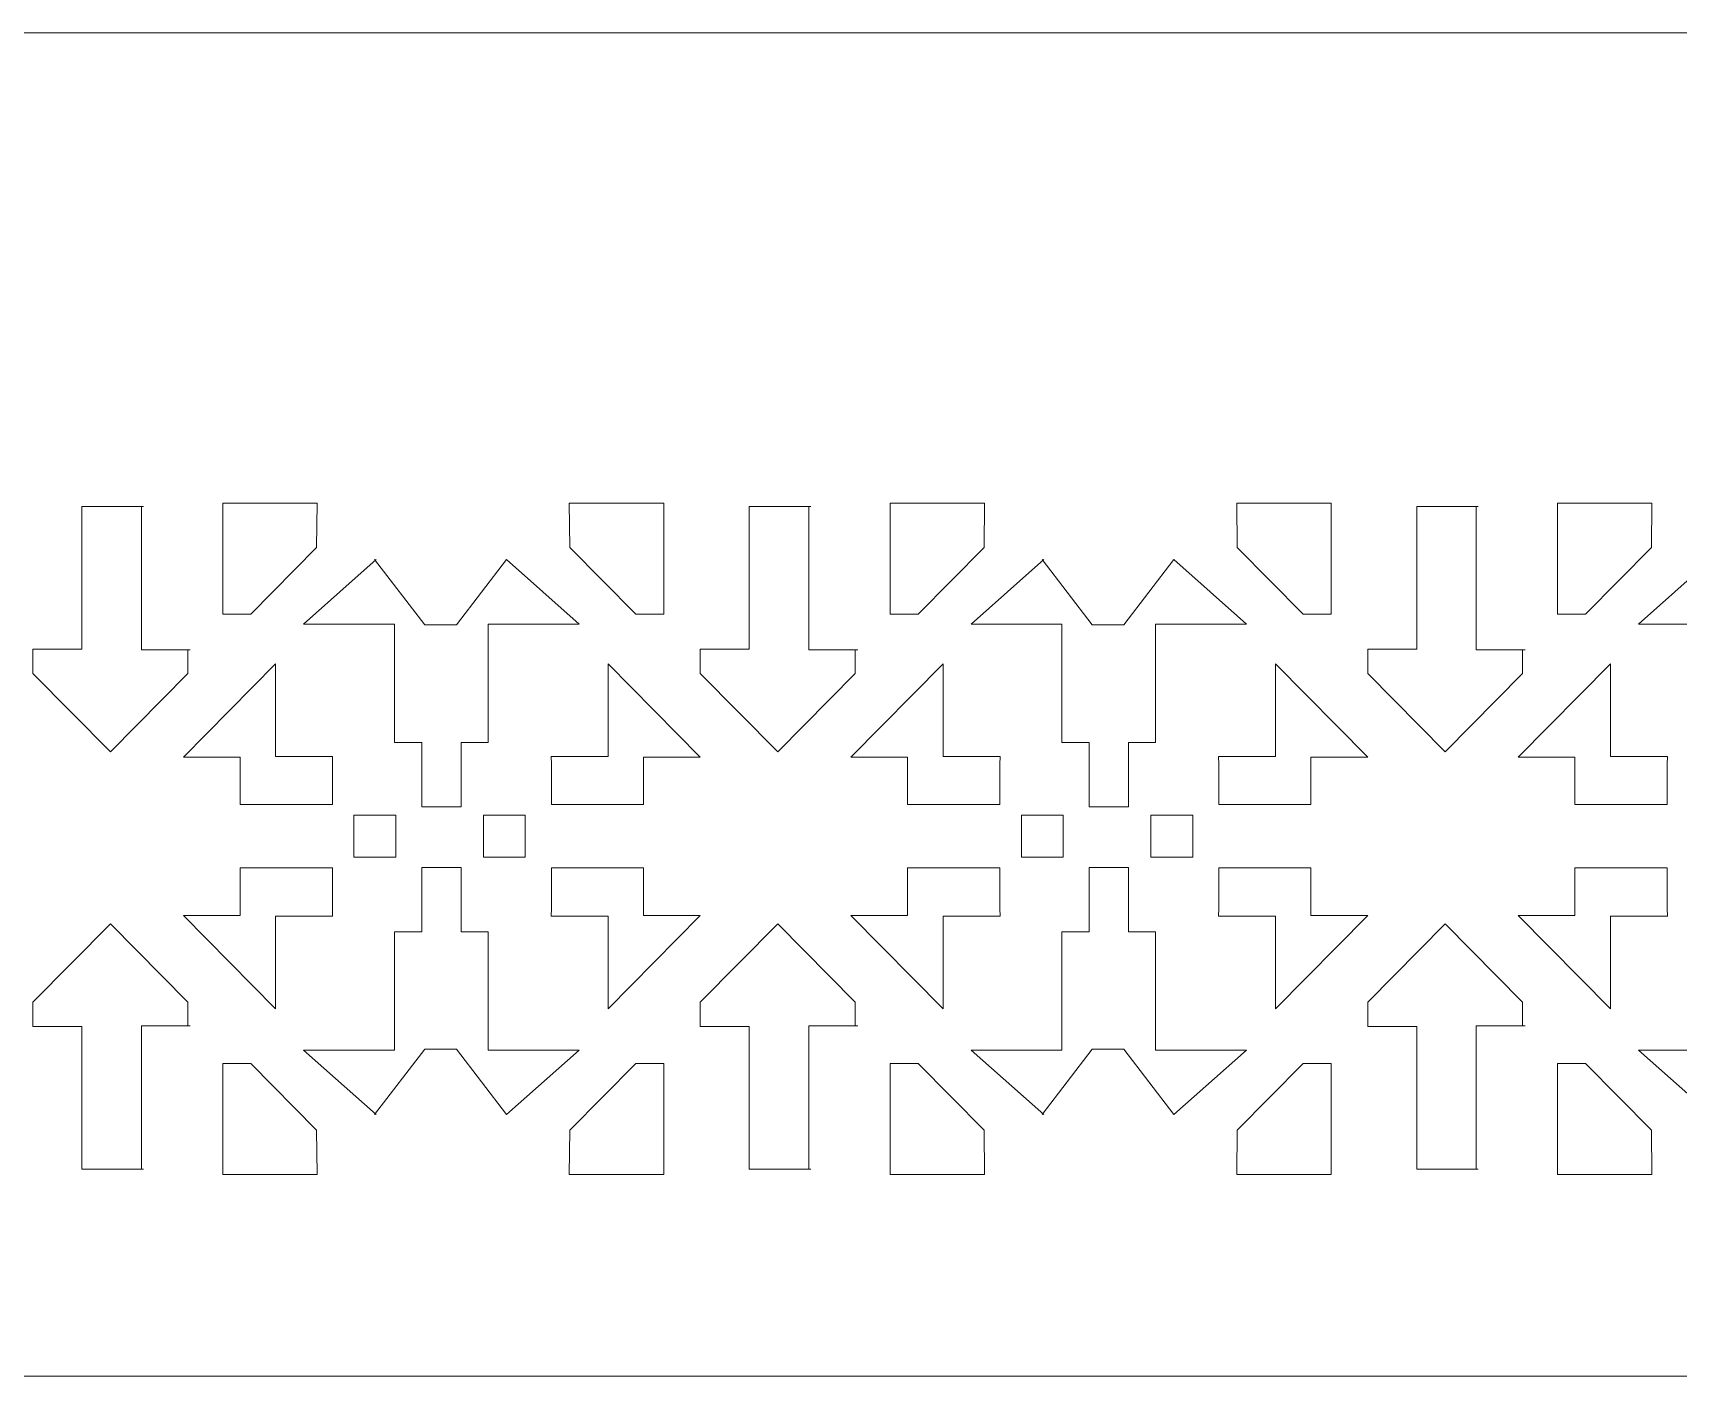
# Model space of a CAD drawing. Header units: millimetres. Extents: x -2078 to 426, y -513 to 2125.
# Drawn here: x -1075.5 to -830.5, y 1924.8 to 2124.8 of the extents above; entities that cross this region are included whole.
import ezdxf

# ---------------------------------------------------------------- set-up
doc = ezdxf.new("R2010")
doc.units = ezdxf.units.MM
doc.header["$MEASUREMENT"] = 0
doc.layers.add('Katman 1', color=7, linetype='Continuous')

msp = doc.modelspace()

# ---------------------------------------------------------------- linework, layer by layer
at = {"layer": 'Katman 1', "color": 250, "lineweight": 20}
msp.add_lwpolyline([(-1117.7285, 1924.8347), (82.2715, 1924.8347), (82.2715, 2124.8347), (-1117.7285, 2124.8347), (-1117.7285, 1924.8347)], close=True, dxfattribs=at)
for points, knots in [([(-1059.0554, 2054.333), (-1059.0554, 2054.333), (-1068.2067, 2054.333), (-1068.2067, 2054.333), (-1068.2067, 2054.333), (-1068.2067, 2033.0753), (-1068.2067, 2033.0753), (-1068.2067, 2033.0753), (-1075.5076, 2033.0753), (-1075.5076, 2033.0753), (-1075.5076, 2033.0753), (-1075.5076, 2029.4342), (-1075.5076, 2029.4342), (-1075.5076, 2029.4342), (-1063.9714, 2017.7718), (-1063.9714, 2017.7718), (-1063.9714, 2017.7718), (-1052.4356, 2029.4342), (-1052.4356, 2029.4342), (-1052.4356, 2029.4342), (-1052.4356, 2032.9769), (-1052.4356, 2032.9769)], [0, 0, 0, 0, 0.14285714, 0.14285714, 0.14285714, 0.28571429, 0.28571429, 0.28571429, 0.42857143, 0.42857143, 0.42857143, 0.57142857, 0.57142857, 0.57142857, 0.71428571, 0.71428571, 0.71428571, 0.85714286, 0.85714286, 0.85714286, 1, 1, 1, 1]), ([(-1059.343, 2054.333), (-1059.343, 2054.333), (-1059.343, 2032.9769), (-1059.343, 2032.9769), (-1059.343, 2032.9769), (-1052.0713, 2032.9769), (-1052.0713, 2032.9769)], [0, 0, 0, 0, 0.5, 0.5, 0.5, 1, 1, 1, 1]), ([(-1033.2575, 2048.2251), (-1033.2575, 2048.2251), (-1033.1839, 2054.8347), (-1033.1839, 2054.8347), (-1033.1839, 2054.8347), (-1047.2387, 2054.8347), (-1047.2387, 2054.8347), (-1047.2387, 2054.8347), (-1047.2387, 2038.2991), (-1047.2387, 2038.2991), (-1047.2387, 2038.2991), (-1043.0761, 2038.2991), (-1043.0761, 2038.2991), (-1043.0761, 2038.2991), (-1033.2575, 2048.2251), (-1033.2575, 2048.2251)], [0, 0, 0, 0, 0.2, 0.2, 0.2, 0.4, 0.4, 0.4, 0.6, 0.6, 0.6, 0.8, 0.8, 0.8, 1, 1, 1, 1]), ([(-995.5634, 2048.2251), (-995.5634, 2048.2251), (-995.637, 2054.8347), (-995.637, 2054.8347), (-995.637, 2054.8347), (-981.5822, 2054.8347), (-981.5822, 2054.8347), (-981.5822, 2054.8347), (-981.5822, 2038.2991), (-981.5822, 2038.2991), (-981.5822, 2038.2991), (-985.7448, 2038.2991), (-985.7448, 2038.2991), (-985.7448, 2038.2991), (-995.5634, 2048.2251), (-995.5634, 2048.2251)], [0, 0, 0, 0, 0.2, 0.2, 0.2, 0.4, 0.4, 0.4, 0.6, 0.6, 0.6, 0.8, 0.8, 0.8, 1, 1, 1, 1]), ([(-959.6786, 2054.333), (-959.6786, 2054.333), (-968.8299, 2054.333), (-968.8299, 2054.333), (-968.8299, 2054.333), (-968.8299, 2033.0753), (-968.8299, 2033.0753), (-968.8299, 2033.0753), (-976.1308, 2033.0753), (-976.1308, 2033.0753), (-976.1308, 2033.0753), (-976.1308, 2029.4342), (-976.1308, 2029.4342), (-976.1308, 2029.4342), (-964.5946, 2017.7718), (-964.5946, 2017.7718), (-964.5946, 2017.7718), (-953.0588, 2029.4342), (-953.0588, 2029.4342), (-953.0588, 2029.4342), (-953.0588, 2032.9769), (-953.0588, 2032.9769)], [0, 0, 0, 0, 0.14285714, 0.14285714, 0.14285714, 0.28571429, 0.28571429, 0.28571429, 0.42857143, 0.42857143, 0.42857143, 0.57142857, 0.57142857, 0.57142857, 0.71428571, 0.71428571, 0.71428571, 0.85714286, 0.85714286, 0.85714286, 1, 1, 1, 1]), ([(-959.9663, 2054.333), (-959.9663, 2054.333), (-959.9663, 2032.9769), (-959.9663, 2032.9769), (-959.9663, 2032.9769), (-952.6945, 2032.9769), (-952.6945, 2032.9769)], [0, 0, 0, 0, 0.5, 0.5, 0.5, 1, 1, 1, 1]), ([(-933.8807, 2048.2251), (-933.8807, 2048.2251), (-933.8071, 2054.8347), (-933.8071, 2054.8347), (-933.8071, 2054.8347), (-947.8619, 2054.8347), (-947.8619, 2054.8347), (-947.8619, 2054.8347), (-947.8619, 2038.2991), (-947.8619, 2038.2991), (-947.8619, 2038.2991), (-943.6993, 2038.2991), (-943.6993, 2038.2991), (-943.6993, 2038.2991), (-933.8807, 2048.2251), (-933.8807, 2048.2251)], [0, 0, 0, 0, 0.2, 0.2, 0.2, 0.4, 0.4, 0.4, 0.6, 0.6, 0.6, 0.8, 0.8, 0.8, 1, 1, 1, 1]), ([(-896.1866, 2048.2251), (-896.1866, 2048.2251), (-896.2603, 2054.8347), (-896.2603, 2054.8347), (-896.2603, 2054.8347), (-882.2054, 2054.8347), (-882.2054, 2054.8347), (-882.2054, 2054.8347), (-882.2054, 2038.2991), (-882.2054, 2038.2991), (-882.2054, 2038.2991), (-886.3681, 2038.2991), (-886.3681, 2038.2991), (-886.3681, 2038.2991), (-896.1866, 2048.2251), (-896.1866, 2048.2251)], [0, 0, 0, 0, 0.2, 0.2, 0.2, 0.4, 0.4, 0.4, 0.6, 0.6, 0.6, 0.8, 0.8, 0.8, 1, 1, 1, 1]), ([(-860.3019, 2054.333), (-860.3019, 2054.333), (-869.4532, 2054.333), (-869.4532, 2054.333), (-869.4532, 2054.333), (-869.4532, 2033.0753), (-869.4532, 2033.0753), (-869.4532, 2033.0753), (-876.7541, 2033.0753), (-876.7541, 2033.0753), (-876.7541, 2033.0753), (-876.7541, 2029.4342), (-876.7541, 2029.4342), (-876.7541, 2029.4342), (-865.2179, 2017.7718), (-865.2179, 2017.7718), (-865.2179, 2017.7718), (-853.6821, 2029.4342), (-853.6821, 2029.4342), (-853.6821, 2029.4342), (-853.6821, 2032.9769), (-853.6821, 2032.9769)], [0, 0, 0, 0, 0.14285714, 0.14285714, 0.14285714, 0.28571429, 0.28571429, 0.28571429, 0.42857143, 0.42857143, 0.42857143, 0.57142857, 0.57142857, 0.57142857, 0.71428571, 0.71428571, 0.71428571, 0.85714286, 0.85714286, 0.85714286, 1, 1, 1, 1]), ([(-860.5895, 2054.333), (-860.5895, 2054.333), (-860.5895, 2032.9769), (-860.5895, 2032.9769), (-860.5895, 2032.9769), (-853.3177, 2032.9769), (-853.3177, 2032.9769)], [0, 0, 0, 0, 0.5, 0.5, 0.5, 1, 1, 1, 1]), ([(-834.5039, 2048.2251), (-834.5039, 2048.2251), (-834.4303, 2054.8347), (-834.4303, 2054.8347), (-834.4303, 2054.8347), (-848.4851, 2054.8347), (-848.4851, 2054.8347), (-848.4851, 2054.8347), (-848.4851, 2038.2991), (-848.4851, 2038.2991), (-848.4851, 2038.2991), (-844.3225, 2038.2991), (-844.3225, 2038.2991), (-844.3225, 2038.2991), (-834.5039, 2048.2251), (-834.5039, 2048.2251)], [0, 0, 0, 0, 0.2, 0.2, 0.2, 0.4, 0.4, 0.4, 0.6, 0.6, 0.6, 0.8, 0.8, 0.8, 1, 1, 1, 1]), ([(-1011.7488, 2009.6099), (-1011.7488, 2009.6099), (-1017.6138, 2009.6099), (-1017.6138, 2009.6099), (-1017.6138, 2009.6099), (-1017.6138, 2019.1993), (-1017.6138, 2019.1993), (-1017.6138, 2019.1993), (-1021.6539, 2019.1993), (-1021.6539, 2019.1993), (-1021.6539, 2019.1993), (-1021.6539, 2036.8154), (-1021.6539, 2036.8154), (-1021.6539, 2036.8154), (-1035.1954, 2036.8154), (-1035.1954, 2036.8154), (-1035.1954, 2036.8154), (-1024.3758, 2046.4025), (-1024.3758, 2046.4025)], [0, 0, 0, 0, 0.16666667, 0.16666667, 0.16666667, 0.33333333, 0.33333333, 0.33333333, 0.5, 0.5, 0.5, 0.66666667, 0.66666667, 0.66666667, 0.83333333, 0.83333333, 0.83333333, 1, 1, 1, 1]), ([(-1004.9867, 2046.4025), (-1004.9867, 2046.4025), (-1012.4514, 2036.6911), (-1012.4514, 2036.6911), (-1012.4514, 2036.6911), (-1017.161, 2036.6911), (-1017.161, 2036.6911)], [0, 0, 0, 0, 0.5, 0.5, 0.5, 1, 1, 1, 1]), ([(-1004.9867, 2046.4025), (-1004.9867, 2046.4025), (-994.1675, 2036.8154), (-994.1675, 2036.8154), (-994.1675, 2036.8154), (-1007.709, 2036.8154), (-1007.709, 2036.8154), (-1007.709, 2036.8154), (-1007.709, 2019.1993), (-1007.709, 2019.1993), (-1007.709, 2019.1993), (-1011.7488, 2019.1993), (-1011.7488, 2019.1993), (-1011.7488, 2019.1993), (-1011.7488, 2009.6099), (-1011.7488, 2009.6099)], [0, 0, 0, 0, 0.2, 0.2, 0.2, 0.4, 0.4, 0.4, 0.6, 0.6, 0.6, 0.8, 0.8, 0.8, 1, 1, 1, 1]), ([(-912.372, 2009.6099), (-912.372, 2009.6099), (-918.237, 2009.6099), (-918.237, 2009.6099), (-918.237, 2009.6099), (-918.237, 2019.1993), (-918.237, 2019.1993), (-918.237, 2019.1993), (-922.2772, 2019.1993), (-922.2772, 2019.1993), (-922.2772, 2019.1993), (-922.2772, 2036.8154), (-922.2772, 2036.8154), (-922.2772, 2036.8154), (-935.8186, 2036.8154), (-935.8186, 2036.8154), (-935.8186, 2036.8154), (-924.999, 2046.4025), (-924.999, 2046.4025)], [0, 0, 0, 0, 0.16666667, 0.16666667, 0.16666667, 0.33333333, 0.33333333, 0.33333333, 0.5, 0.5, 0.5, 0.66666667, 0.66666667, 0.66666667, 0.83333333, 0.83333333, 0.83333333, 1, 1, 1, 1]), ([(-905.6099, 2046.4025), (-905.6099, 2046.4025), (-913.0746, 2036.6911), (-913.0746, 2036.6911), (-913.0746, 2036.6911), (-917.7843, 2036.6911), (-917.7843, 2036.6911)], [0, 0, 0, 0, 0.5, 0.5, 0.5, 1, 1, 1, 1]), ([(-905.6099, 2046.4025), (-905.6099, 2046.4025), (-894.7907, 2036.8154), (-894.7907, 2036.8154), (-894.7907, 2036.8154), (-908.3323, 2036.8154), (-908.3323, 2036.8154), (-908.3323, 2036.8154), (-908.3323, 2019.1993), (-908.3323, 2019.1993), (-908.3323, 2019.1993), (-912.372, 2019.1993), (-912.372, 2019.1993), (-912.372, 2019.1993), (-912.372, 2009.6099), (-912.372, 2009.6099)], [0, 0, 0, 0, 0.2, 0.2, 0.2, 0.4, 0.4, 0.4, 0.6, 0.6, 0.6, 0.8, 0.8, 0.8, 1, 1, 1, 1]), ([(-812.9952, 2009.6099), (-812.9952, 2009.6099), (-818.8602, 2009.6099), (-818.8602, 2009.6099), (-818.8602, 2009.6099), (-818.8602, 2019.1993), (-818.8602, 2019.1993), (-818.8602, 2019.1993), (-822.9004, 2019.1993), (-822.9004, 2019.1993), (-822.9004, 2019.1993), (-822.9004, 2036.8154), (-822.9004, 2036.8154), (-822.9004, 2036.8154), (-836.4418, 2036.8154), (-836.4418, 2036.8154), (-836.4418, 2036.8154), (-825.6222, 2046.4025), (-825.6222, 2046.4025)], [0, 0, 0, 0, 0.16666667, 0.16666667, 0.16666667, 0.33333333, 0.33333333, 0.33333333, 0.5, 0.5, 0.5, 0.66666667, 0.66666667, 0.66666667, 0.83333333, 0.83333333, 0.83333333, 1, 1, 1, 1]), ([(-1030.9138, 2015.9351), (-1030.9138, 2015.9351), (-1030.8731, 2017.1086), (-1030.8731, 2017.1086), (-1030.8731, 2017.1086), (-1039.3662, 2017.1086), (-1039.3662, 2017.1086), (-1039.3662, 2017.1086), (-1039.3662, 2030.8853), (-1039.3662, 2030.8853), (-1039.3662, 2030.8853), (-1053.0938, 2017.007), (-1053.0938, 2017.007), (-1053.0938, 2017.007), (-1044.6461, 2017.007), (-1044.6461, 2017.007), (-1044.6461, 2017.007), (-1044.6461, 2009.9247), (-1044.6461, 2009.9247), (-1044.6461, 2009.9247), (-1030.9138, 2009.9247), (-1030.9138, 2009.9247), (-1030.9138, 2009.9247), (-1030.9138, 2015.9351), (-1030.9138, 2015.9351)], [0, 0, 0, 0, 0.125, 0.125, 0.125, 0.25, 0.25, 0.25, 0.375, 0.375, 0.375, 0.5, 0.5, 0.5, 0.625, 0.625, 0.625, 0.75, 0.75, 0.75, 0.875, 0.875, 0.875, 1, 1, 1, 1]), ([(-998.3109, 2015.9351), (-998.3109, 2015.9351), (-998.3517, 2017.1086), (-998.3517, 2017.1086), (-998.3517, 2017.1086), (-989.8586, 2017.1086), (-989.8586, 2017.1086), (-989.8586, 2017.1086), (-989.8586, 2030.8853), (-989.8586, 2030.8853), (-989.8586, 2030.8853), (-976.1309, 2017.007), (-976.1309, 2017.007), (-976.1309, 2017.007), (-984.5787, 2017.007), (-984.5787, 2017.007), (-984.5787, 2017.007), (-984.5787, 2009.9247), (-984.5787, 2009.9247), (-984.5787, 2009.9247), (-998.3109, 2009.9247), (-998.3109, 2009.9247), (-998.3109, 2009.9247), (-998.3109, 2015.9351), (-998.3109, 2015.9351)], [0, 0, 0, 0, 0.125, 0.125, 0.125, 0.25, 0.25, 0.25, 0.375, 0.375, 0.375, 0.5, 0.5, 0.5, 0.625, 0.625, 0.625, 0.75, 0.75, 0.75, 0.875, 0.875, 0.875, 1, 1, 1, 1]), ([(-931.5371, 2015.9351), (-931.5371, 2015.9351), (-931.4963, 2017.1086), (-931.4963, 2017.1086), (-931.4963, 2017.1086), (-939.9894, 2017.1086), (-939.9894, 2017.1086), (-939.9894, 2017.1086), (-939.9894, 2030.8853), (-939.9894, 2030.8853), (-939.9894, 2030.8853), (-953.7171, 2017.007), (-953.7171, 2017.007), (-953.7171, 2017.007), (-945.2693, 2017.007), (-945.2693, 2017.007), (-945.2693, 2017.007), (-945.2693, 2009.9247), (-945.2693, 2009.9247), (-945.2693, 2009.9247), (-931.5371, 2009.9247), (-931.5371, 2009.9247), (-931.5371, 2009.9247), (-931.5371, 2015.9351), (-931.5371, 2015.9351)], [0, 0, 0, 0, 0.125, 0.125, 0.125, 0.25, 0.25, 0.25, 0.375, 0.375, 0.375, 0.5, 0.5, 0.5, 0.625, 0.625, 0.625, 0.75, 0.75, 0.75, 0.875, 0.875, 0.875, 1, 1, 1, 1]), ([(-898.9341, 2015.9351), (-898.9341, 2015.9351), (-898.975, 2017.1086), (-898.975, 2017.1086), (-898.975, 2017.1086), (-890.4818, 2017.1086), (-890.4818, 2017.1086), (-890.4818, 2017.1086), (-890.4818, 2030.8853), (-890.4818, 2030.8853), (-890.4818, 2030.8853), (-876.7541, 2017.007), (-876.7541, 2017.007), (-876.7541, 2017.007), (-885.2019, 2017.007), (-885.2019, 2017.007), (-885.2019, 2017.007), (-885.2019, 2009.9247), (-885.2019, 2009.9247), (-885.2019, 2009.9247), (-898.9341, 2009.9247), (-898.9341, 2009.9247), (-898.9341, 2009.9247), (-898.9341, 2015.9351), (-898.9341, 2015.9351)], [0, 0, 0, 0, 0.125, 0.125, 0.125, 0.25, 0.25, 0.25, 0.375, 0.375, 0.375, 0.5, 0.5, 0.5, 0.625, 0.625, 0.625, 0.75, 0.75, 0.75, 0.875, 0.875, 0.875, 1, 1, 1, 1]), ([(-832.1603, 2015.9351), (-832.1603, 2015.9351), (-832.1195, 2017.1086), (-832.1195, 2017.1086), (-832.1195, 2017.1086), (-840.6126, 2017.1086), (-840.6126, 2017.1086), (-840.6126, 2017.1086), (-840.6126, 2030.8853), (-840.6126, 2030.8853), (-840.6126, 2030.8853), (-854.3403, 2017.007), (-854.3403, 2017.007), (-854.3403, 2017.007), (-845.8925, 2017.007), (-845.8925, 2017.007), (-845.8925, 2017.007), (-845.8925, 2009.9247), (-845.8925, 2009.9247), (-845.8925, 2009.9247), (-832.1603, 2009.9247), (-832.1603, 2009.9247), (-832.1603, 2009.9247), (-832.1603, 2015.9351), (-832.1603, 2015.9351)], [0, 0, 0, 0, 0.125, 0.125, 0.125, 0.25, 0.25, 0.25, 0.375, 0.375, 0.375, 0.5, 0.5, 0.5, 0.625, 0.625, 0.625, 0.75, 0.75, 0.75, 0.875, 0.875, 0.875, 1, 1, 1, 1]), ([(-1021.4825, 2002.0863), (-1021.4825, 2002.0863), (-1021.4825, 2008.3747), (-1021.4825, 2008.3747), (-1021.4825, 2008.3747), (-1027.7029, 2008.3747), (-1027.7029, 2008.3747), (-1027.7029, 2008.3747), (-1027.7029, 2002.0863), (-1027.7029, 2002.0863), (-1027.7029, 2002.0863), (-1021.4825, 2002.0863), (-1021.4825, 2002.0863)], [0, 0, 0, 0, 0.25, 0.25, 0.25, 0.5, 0.5, 0.5, 0.75, 0.75, 0.75, 1, 1, 1, 1]), ([(-1002.1882, 2002.0863), (-1002.1882, 2002.0863), (-1002.1882, 2008.3747), (-1002.1882, 2008.3747), (-1002.1882, 2008.3747), (-1008.4086, 2008.3747), (-1008.4086, 2008.3747), (-1008.4086, 2008.3747), (-1008.4086, 2002.0863), (-1008.4086, 2002.0863), (-1008.4086, 2002.0863), (-1002.1882, 2002.0863), (-1002.1882, 2002.0863)], [0, 0, 0, 0, 0.25, 0.25, 0.25, 0.5, 0.5, 0.5, 0.75, 0.75, 0.75, 1, 1, 1, 1]), ([(-922.1058, 2002.0863), (-922.1058, 2002.0863), (-922.1058, 2008.3747), (-922.1058, 2008.3747), (-922.1058, 2008.3747), (-928.3261, 2008.3747), (-928.3261, 2008.3747), (-928.3261, 2008.3747), (-928.3261, 2002.0863), (-928.3261, 2002.0863), (-928.3261, 2002.0863), (-922.1058, 2002.0863), (-922.1058, 2002.0863)], [0, 0, 0, 0, 0.25, 0.25, 0.25, 0.5, 0.5, 0.5, 0.75, 0.75, 0.75, 1, 1, 1, 1]), ([(-902.8114, 2002.0863), (-902.8114, 2002.0863), (-902.8114, 2008.3747), (-902.8114, 2008.3747), (-902.8114, 2008.3747), (-909.0318, 2008.3747), (-909.0318, 2008.3747), (-909.0318, 2008.3747), (-909.0318, 2002.0863), (-909.0318, 2002.0863), (-909.0318, 2002.0863), (-902.8114, 2002.0863), (-902.8114, 2002.0863)], [0, 0, 0, 0, 0.25, 0.25, 0.25, 0.5, 0.5, 0.5, 0.75, 0.75, 0.75, 1, 1, 1, 1]), ([(-1030.9138, 1994.4828), (-1030.9138, 1994.4828), (-1030.8731, 1993.3093), (-1030.8731, 1993.3093), (-1030.8731, 1993.3093), (-1039.3662, 1993.3093), (-1039.3662, 1993.3093), (-1039.3662, 1993.3093), (-1039.3662, 1979.5326), (-1039.3662, 1979.5326), (-1039.3662, 1979.5326), (-1053.0938, 1993.4109), (-1053.0938, 1993.4109), (-1053.0938, 1993.4109), (-1044.6461, 1993.4109), (-1044.6461, 1993.4109), (-1044.6461, 1993.4109), (-1044.6461, 2000.4932), (-1044.6461, 2000.4932), (-1044.6461, 2000.4932), (-1030.9138, 2000.4932), (-1030.9138, 2000.4932), (-1030.9138, 2000.4932), (-1030.9138, 1994.4828), (-1030.9138, 1994.4828)], [0, 0, 0, 0, 0.125, 0.125, 0.125, 0.25, 0.25, 0.25, 0.375, 0.375, 0.375, 0.5, 0.5, 0.5, 0.625, 0.625, 0.625, 0.75, 0.75, 0.75, 0.875, 0.875, 0.875, 1, 1, 1, 1]), ([(-1011.7488, 2000.5875), (-1011.7488, 2000.5875), (-1017.6138, 2000.5875), (-1017.6138, 2000.5875), (-1017.6138, 2000.5875), (-1017.6138, 1990.9982), (-1017.6138, 1990.9982), (-1017.6138, 1990.9982), (-1021.6539, 1990.9982), (-1021.6539, 1990.9982), (-1021.6539, 1990.9982), (-1021.6539, 1973.3821), (-1021.6539, 1973.3821), (-1021.6539, 1973.3821), (-1035.1954, 1973.3821), (-1035.1954, 1973.3821), (-1035.1954, 1973.3821), (-1024.3758, 1963.795), (-1024.3758, 1963.795)], [0, 0, 0, 0, 0.16666667, 0.16666667, 0.16666667, 0.33333333, 0.33333333, 0.33333333, 0.5, 0.5, 0.5, 0.66666667, 0.66666667, 0.66666667, 0.83333333, 0.83333333, 0.83333333, 1, 1, 1, 1]), ([(-1004.9867, 1963.795), (-1004.9867, 1963.795), (-994.1675, 1973.3821), (-994.1675, 1973.3821), (-994.1675, 1973.3821), (-1007.709, 1973.3821), (-1007.709, 1973.3821), (-1007.709, 1973.3821), (-1007.709, 1990.9982), (-1007.709, 1990.9982), (-1007.709, 1990.9982), (-1011.7488, 1990.9982), (-1011.7488, 1990.9982), (-1011.7488, 1990.9982), (-1011.7488, 2000.5875), (-1011.7488, 2000.5875)], [0, 0, 0, 0, 0.2, 0.2, 0.2, 0.4, 0.4, 0.4, 0.6, 0.6, 0.6, 0.8, 0.8, 0.8, 1, 1, 1, 1]), ([(-998.3109, 1994.4828), (-998.3109, 1994.4828), (-998.3517, 1993.3093), (-998.3517, 1993.3093), (-998.3517, 1993.3093), (-989.8586, 1993.3093), (-989.8586, 1993.3093), (-989.8586, 1993.3093), (-989.8586, 1979.5326), (-989.8586, 1979.5326), (-989.8586, 1979.5326), (-976.1309, 1993.4109), (-976.1309, 1993.4109), (-976.1309, 1993.4109), (-984.5787, 1993.4109), (-984.5787, 1993.4109), (-984.5787, 1993.4109), (-984.5787, 2000.4932), (-984.5787, 2000.4932), (-984.5787, 2000.4932), (-998.3109, 2000.4932), (-998.3109, 2000.4932), (-998.3109, 2000.4932), (-998.3109, 1994.4828), (-998.3109, 1994.4828)], [0, 0, 0, 0, 0.125, 0.125, 0.125, 0.25, 0.25, 0.25, 0.375, 0.375, 0.375, 0.5, 0.5, 0.5, 0.625, 0.625, 0.625, 0.75, 0.75, 0.75, 0.875, 0.875, 0.875, 1, 1, 1, 1]), ([(-931.5371, 1994.4828), (-931.5371, 1994.4828), (-931.4963, 1993.3093), (-931.4963, 1993.3093), (-931.4963, 1993.3093), (-939.9894, 1993.3093), (-939.9894, 1993.3093), (-939.9894, 1993.3093), (-939.9894, 1979.5326), (-939.9894, 1979.5326), (-939.9894, 1979.5326), (-953.7171, 1993.4109), (-953.7171, 1993.4109), (-953.7171, 1993.4109), (-945.2693, 1993.4109), (-945.2693, 1993.4109), (-945.2693, 1993.4109), (-945.2693, 2000.4932), (-945.2693, 2000.4932), (-945.2693, 2000.4932), (-931.5371, 2000.4932), (-931.5371, 2000.4932), (-931.5371, 2000.4932), (-931.5371, 1994.4828), (-931.5371, 1994.4828)], [0, 0, 0, 0, 0.125, 0.125, 0.125, 0.25, 0.25, 0.25, 0.375, 0.375, 0.375, 0.5, 0.5, 0.5, 0.625, 0.625, 0.625, 0.75, 0.75, 0.75, 0.875, 0.875, 0.875, 1, 1, 1, 1]), ([(-912.372, 2000.5875), (-912.372, 2000.5875), (-918.237, 2000.5875), (-918.237, 2000.5875), (-918.237, 2000.5875), (-918.237, 1990.9982), (-918.237, 1990.9982), (-918.237, 1990.9982), (-922.2772, 1990.9982), (-922.2772, 1990.9982), (-922.2772, 1990.9982), (-922.2772, 1973.3821), (-922.2772, 1973.3821), (-922.2772, 1973.3821), (-935.8186, 1973.3821), (-935.8186, 1973.3821), (-935.8186, 1973.3821), (-924.999, 1963.795), (-924.999, 1963.795)], [0, 0, 0, 0, 0.16666667, 0.16666667, 0.16666667, 0.33333333, 0.33333333, 0.33333333, 0.5, 0.5, 0.5, 0.66666667, 0.66666667, 0.66666667, 0.83333333, 0.83333333, 0.83333333, 1, 1, 1, 1]), ([(-905.6099, 1963.795), (-905.6099, 1963.795), (-894.7907, 1973.3821), (-894.7907, 1973.3821), (-894.7907, 1973.3821), (-908.3323, 1973.3821), (-908.3323, 1973.3821), (-908.3323, 1973.3821), (-908.3323, 1990.9982), (-908.3323, 1990.9982), (-908.3323, 1990.9982), (-912.372, 1990.9982), (-912.372, 1990.9982), (-912.372, 1990.9982), (-912.372, 2000.5875), (-912.372, 2000.5875)], [0, 0, 0, 0, 0.2, 0.2, 0.2, 0.4, 0.4, 0.4, 0.6, 0.6, 0.6, 0.8, 0.8, 0.8, 1, 1, 1, 1]), ([(-898.9341, 1994.4828), (-898.9341, 1994.4828), (-898.975, 1993.3093), (-898.975, 1993.3093), (-898.975, 1993.3093), (-890.4818, 1993.3093), (-890.4818, 1993.3093), (-890.4818, 1993.3093), (-890.4818, 1979.5326), (-890.4818, 1979.5326), (-890.4818, 1979.5326), (-876.7541, 1993.4109), (-876.7541, 1993.4109), (-876.7541, 1993.4109), (-885.2019, 1993.4109), (-885.2019, 1993.4109), (-885.2019, 1993.4109), (-885.2019, 2000.4932), (-885.2019, 2000.4932), (-885.2019, 2000.4932), (-898.9341, 2000.4932), (-898.9341, 2000.4932), (-898.9341, 2000.4932), (-898.9341, 1994.4828), (-898.9341, 1994.4828)], [0, 0, 0, 0, 0.125, 0.125, 0.125, 0.25, 0.25, 0.25, 0.375, 0.375, 0.375, 0.5, 0.5, 0.5, 0.625, 0.625, 0.625, 0.75, 0.75, 0.75, 0.875, 0.875, 0.875, 1, 1, 1, 1]), ([(-832.1603, 1994.4828), (-832.1603, 1994.4828), (-832.1195, 1993.3093), (-832.1195, 1993.3093), (-832.1195, 1993.3093), (-840.6126, 1993.3093), (-840.6126, 1993.3093), (-840.6126, 1993.3093), (-840.6126, 1979.5326), (-840.6126, 1979.5326), (-840.6126, 1979.5326), (-854.3403, 1993.4109), (-854.3403, 1993.4109), (-854.3403, 1993.4109), (-845.8925, 1993.4109), (-845.8925, 1993.4109), (-845.8925, 1993.4109), (-845.8925, 2000.4932), (-845.8925, 2000.4932), (-845.8925, 2000.4932), (-832.1603, 2000.4932), (-832.1603, 2000.4932), (-832.1603, 2000.4932), (-832.1603, 1994.4828), (-832.1603, 1994.4828)], [0, 0, 0, 0, 0.125, 0.125, 0.125, 0.25, 0.25, 0.25, 0.375, 0.375, 0.375, 0.5, 0.5, 0.5, 0.625, 0.625, 0.625, 0.75, 0.75, 0.75, 0.875, 0.875, 0.875, 1, 1, 1, 1]), ([(-812.9952, 2000.5875), (-812.9952, 2000.5875), (-818.8602, 2000.5875), (-818.8602, 2000.5875), (-818.8602, 2000.5875), (-818.8602, 1990.9982), (-818.8602, 1990.9982), (-818.8602, 1990.9982), (-822.9004, 1990.9982), (-822.9004, 1990.9982), (-822.9004, 1990.9982), (-822.9004, 1973.3821), (-822.9004, 1973.3821), (-822.9004, 1973.3821), (-836.4418, 1973.3821), (-836.4418, 1973.3821), (-836.4418, 1973.3821), (-825.6222, 1963.795), (-825.6222, 1963.795)], [0, 0, 0, 0, 0.16666667, 0.16666667, 0.16666667, 0.33333333, 0.33333333, 0.33333333, 0.5, 0.5, 0.5, 0.66666667, 0.66666667, 0.66666667, 0.83333333, 0.83333333, 0.83333333, 1, 1, 1, 1]), ([(-1059.0554, 1955.6267), (-1059.0554, 1955.6267), (-1068.2067, 1955.6267), (-1068.2067, 1955.6267), (-1068.2067, 1955.6267), (-1068.2067, 1976.8844), (-1068.2067, 1976.8844), (-1068.2067, 1976.8844), (-1075.5076, 1976.8844), (-1075.5076, 1976.8844), (-1075.5076, 1976.8844), (-1075.5076, 1980.5256), (-1075.5076, 1980.5256), (-1075.5076, 1980.5256), (-1063.9714, 1992.188), (-1063.9714, 1992.188), (-1063.9714, 1992.188), (-1052.4356, 1980.5256), (-1052.4356, 1980.5256), (-1052.4356, 1980.5256), (-1052.4356, 1976.9828), (-1052.4356, 1976.9828)], [0, 0, 0, 0, 0.14285714, 0.14285714, 0.14285714, 0.28571429, 0.28571429, 0.28571429, 0.42857143, 0.42857143, 0.42857143, 0.57142857, 0.57142857, 0.57142857, 0.71428571, 0.71428571, 0.71428571, 0.85714286, 0.85714286, 0.85714286, 1, 1, 1, 1]), ([(-959.6786, 1955.6267), (-959.6786, 1955.6267), (-968.8299, 1955.6267), (-968.8299, 1955.6267), (-968.8299, 1955.6267), (-968.8299, 1976.8844), (-968.8299, 1976.8844), (-968.8299, 1976.8844), (-976.1308, 1976.8844), (-976.1308, 1976.8844), (-976.1308, 1976.8844), (-976.1308, 1980.5256), (-976.1308, 1980.5256), (-976.1308, 1980.5256), (-964.5946, 1992.188), (-964.5946, 1992.188), (-964.5946, 1992.188), (-953.0588, 1980.5256), (-953.0588, 1980.5256), (-953.0588, 1980.5256), (-953.0588, 1976.9828), (-953.0588, 1976.9828)], [0, 0, 0, 0, 0.14285714, 0.14285714, 0.14285714, 0.28571429, 0.28571429, 0.28571429, 0.42857143, 0.42857143, 0.42857143, 0.57142857, 0.57142857, 0.57142857, 0.71428571, 0.71428571, 0.71428571, 0.85714286, 0.85714286, 0.85714286, 1, 1, 1, 1]), ([(-860.3019, 1955.6267), (-860.3019, 1955.6267), (-869.4532, 1955.6267), (-869.4532, 1955.6267), (-869.4532, 1955.6267), (-869.4532, 1976.8844), (-869.4532, 1976.8844), (-869.4532, 1976.8844), (-876.7541, 1976.8844), (-876.7541, 1976.8844), (-876.7541, 1976.8844), (-876.7541, 1980.5256), (-876.7541, 1980.5256), (-876.7541, 1980.5256), (-865.2179, 1992.188), (-865.2179, 1992.188), (-865.2179, 1992.188), (-853.6821, 1980.5256), (-853.6821, 1980.5256), (-853.6821, 1980.5256), (-853.6821, 1976.9828), (-853.6821, 1976.9828)], [0, 0, 0, 0, 0.14285714, 0.14285714, 0.14285714, 0.28571429, 0.28571429, 0.28571429, 0.42857143, 0.42857143, 0.42857143, 0.57142857, 0.57142857, 0.57142857, 0.71428571, 0.71428571, 0.71428571, 0.85714286, 0.85714286, 0.85714286, 1, 1, 1, 1]), ([(-1059.343, 1955.6267), (-1059.343, 1955.6267), (-1059.343, 1976.9828), (-1059.343, 1976.9828), (-1059.343, 1976.9828), (-1052.0713, 1976.9828), (-1052.0713, 1976.9828)], [0, 0, 0, 0, 0.5, 0.5, 0.5, 1, 1, 1, 1]), ([(-959.9663, 1955.6267), (-959.9663, 1955.6267), (-959.9663, 1976.9828), (-959.9663, 1976.9828), (-959.9663, 1976.9828), (-952.6945, 1976.9828), (-952.6945, 1976.9828)], [0, 0, 0, 0, 0.5, 0.5, 0.5, 1, 1, 1, 1]), ([(-860.5895, 1955.6267), (-860.5895, 1955.6267), (-860.5895, 1976.9828), (-860.5895, 1976.9828), (-860.5895, 1976.9828), (-853.3177, 1976.9828), (-853.3177, 1976.9828)], [0, 0, 0, 0, 0.5, 0.5, 0.5, 1, 1, 1, 1]), ([(-1004.9867, 1963.795), (-1004.9867, 1963.795), (-1012.4514, 1973.5063), (-1012.4514, 1973.5063), (-1012.4514, 1973.5063), (-1017.161, 1973.5063), (-1017.161, 1973.5063)], [0, 0, 0, 0, 0.5, 0.5, 0.5, 1, 1, 1, 1]), ([(-905.6099, 1963.795), (-905.6099, 1963.795), (-913.0746, 1973.5063), (-913.0746, 1973.5063), (-913.0746, 1973.5063), (-917.7843, 1973.5063), (-917.7843, 1973.5063)], [0, 0, 0, 0, 0.5, 0.5, 0.5, 1, 1, 1, 1]), ([(-1033.2575, 1961.4443), (-1033.2575, 1961.4443), (-1033.1839, 1954.8347), (-1033.1839, 1954.8347), (-1033.1839, 1954.8347), (-1047.2387, 1954.8347), (-1047.2387, 1954.8347), (-1047.2387, 1954.8347), (-1047.2387, 1971.3703), (-1047.2387, 1971.3703), (-1047.2387, 1971.3703), (-1043.0761, 1971.3703), (-1043.0761, 1971.3703), (-1043.0761, 1971.3703), (-1033.2575, 1961.4443), (-1033.2575, 1961.4443)], [0, 0, 0, 0, 0.2, 0.2, 0.2, 0.4, 0.4, 0.4, 0.6, 0.6, 0.6, 0.8, 0.8, 0.8, 1, 1, 1, 1]), ([(-995.5634, 1961.4443), (-995.5634, 1961.4443), (-995.637, 1954.8347), (-995.637, 1954.8347), (-995.637, 1954.8347), (-981.5822, 1954.8347), (-981.5822, 1954.8347), (-981.5822, 1954.8347), (-981.5822, 1971.3703), (-981.5822, 1971.3703), (-981.5822, 1971.3703), (-985.7448, 1971.3703), (-985.7448, 1971.3703), (-985.7448, 1971.3703), (-995.5634, 1961.4443), (-995.5634, 1961.4443)], [0, 0, 0, 0, 0.2, 0.2, 0.2, 0.4, 0.4, 0.4, 0.6, 0.6, 0.6, 0.8, 0.8, 0.8, 1, 1, 1, 1]), ([(-933.8807, 1961.4443), (-933.8807, 1961.4443), (-933.8071, 1954.8347), (-933.8071, 1954.8347), (-933.8071, 1954.8347), (-947.8619, 1954.8347), (-947.8619, 1954.8347), (-947.8619, 1954.8347), (-947.8619, 1971.3703), (-947.8619, 1971.3703), (-947.8619, 1971.3703), (-943.6993, 1971.3703), (-943.6993, 1971.3703), (-943.6993, 1971.3703), (-933.8807, 1961.4443), (-933.8807, 1961.4443)], [0, 0, 0, 0, 0.2, 0.2, 0.2, 0.4, 0.4, 0.4, 0.6, 0.6, 0.6, 0.8, 0.8, 0.8, 1, 1, 1, 1]), ([(-896.1866, 1961.4443), (-896.1866, 1961.4443), (-896.2603, 1954.8347), (-896.2603, 1954.8347), (-896.2603, 1954.8347), (-882.2054, 1954.8347), (-882.2054, 1954.8347), (-882.2054, 1954.8347), (-882.2054, 1971.3703), (-882.2054, 1971.3703), (-882.2054, 1971.3703), (-886.3681, 1971.3703), (-886.3681, 1971.3703), (-886.3681, 1971.3703), (-896.1866, 1961.4443), (-896.1866, 1961.4443)], [0, 0, 0, 0, 0.2, 0.2, 0.2, 0.4, 0.4, 0.4, 0.6, 0.6, 0.6, 0.8, 0.8, 0.8, 1, 1, 1, 1]), ([(-834.5039, 1961.4443), (-834.5039, 1961.4443), (-834.4303, 1954.8347), (-834.4303, 1954.8347), (-834.4303, 1954.8347), (-848.4851, 1954.8347), (-848.4851, 1954.8347), (-848.4851, 1954.8347), (-848.4851, 1971.3703), (-848.4851, 1971.3703), (-848.4851, 1971.3703), (-844.3225, 1971.3703), (-844.3225, 1971.3703), (-844.3225, 1971.3703), (-834.5039, 1961.4443), (-834.5039, 1961.4443)], [0, 0, 0, 0, 0.2, 0.2, 0.2, 0.4, 0.4, 0.4, 0.6, 0.6, 0.6, 0.8, 0.8, 0.8, 1, 1, 1, 1])]:
    msp.add_open_spline(points, degree=3, knots=knots, dxfattribs=at)
for points in [[(-1024.6257, 2046.4025), (-1024.6257, 2046.4025), (-1017.161, 2036.6911), (-1017.161, 2036.6911)], [(-925.2489, 2046.4025), (-925.2489, 2046.4025), (-917.7843, 2036.6911), (-917.7843, 2036.6911)], [(-1024.6257, 1963.795), (-1024.6257, 1963.795), (-1017.161, 1973.5063), (-1017.161, 1973.5063)], [(-925.2489, 1963.795), (-925.2489, 1963.795), (-917.7843, 1973.5063), (-917.7843, 1973.5063)]]:
    msp.add_open_spline(points, degree=3, dxfattribs=at)

doc.saveas('drawing.dxf')
